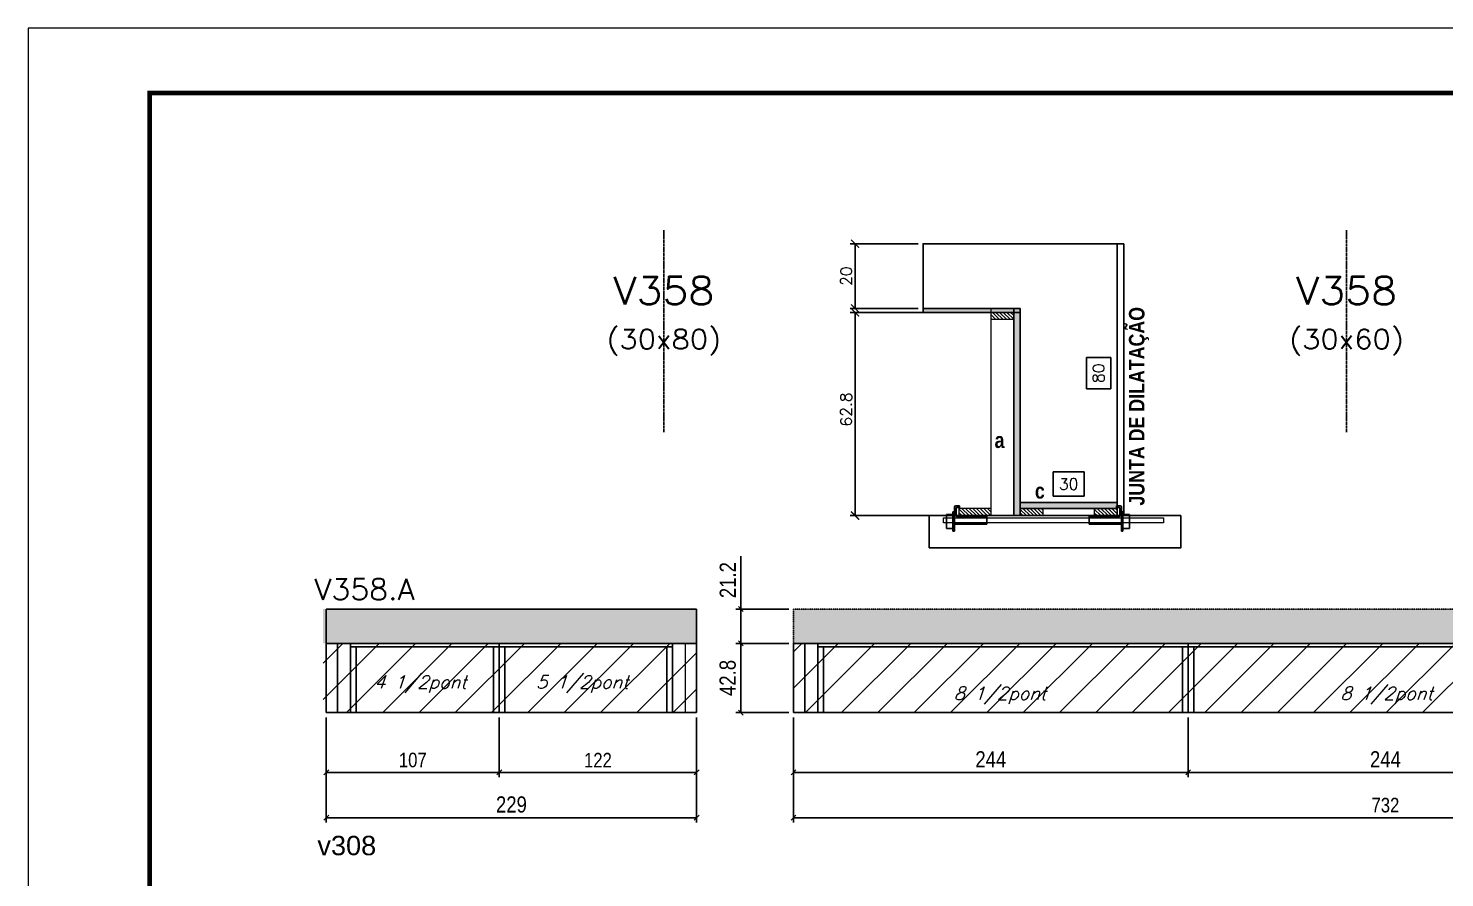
# Model space of a CAD drawing. Extents: x 137137 to 143418, y 10464 to 34486.
# Drawn here: x 141906 to 142782, y 29366 to 29891 of the extents above; entities that cross this region are included whole.
import ezdxf
from ezdxf.enums import TextEntityAlignment as Align

# ---------------------------------------------------------------- set-up
doc = ezdxf.new("R2010")
doc.units = 0
doc.linetypes.add('DASHED', pattern=[0.75, 0.5, -0.25])
doc.linetypes.add('HIDDEN', pattern=[0.375, 0.25, -0.125])
for name, color, linetype in [('5', 5, 'Continuous'), ('barrote', 251, 'Continuous'), ('COTA', 241, 'Continuous'), ('Cota Seção (2x)', 4, 'Continuous'), ('detalhes', 4, 'Continuous'), ('Painéis', 200, 'Continuous'), ('presilha', 1, 'Continuous'), ('SARR_2.2x7', 40, 'Continuous'), ('SARR_3.5x7', 81, 'Continuous'), ('texto', 7, 'Continuous'), ('Texto de Titulo', 7, 'Continuous'), ('Texto Qtd Sarr', 242, 'Continuous')]:
    doc.layers.add(name, color=color, linetype=linetype)
for name, color, linetype, lineweight in [('CONCRETO', 251, 'Continuous', 25), ('Escoras', 2, 'Continuous', 25), ('Folhas', 255, 'Continuous', 9), ('Hachura', 251, 'Continuous', 9), ('Madeira', 126, 'Continuous', 18), ('Sarr 2.2x7', 40, 'Continuous', 9), ('SARRAFO DE PRESSAO', 251, 'DASHED', 9), ('SCO-___-LAJ', 2, 'Continuous', 0), ('Texto Seção', 7, 'Continuous', 15)]:
    doc.layers.add(name, color=color, linetype=linetype, lineweight=lineweight)
doc.styles.add('COTA TECNICA', font='techl___.ttf', dxfattribs={"height": 10})
doc.styles.add('COTA TECNICA-50', font='techl___.ttf', dxfattribs={"height": 9})
doc.styles.add('REGUA-120', font='ROMANS.shx', dxfattribs={"height": 15})
doc.styles.add('Romans', font='romans.shx')
doc.styles.get("Standard").update_dxf_attribs({"font": 'arial.ttf'})
doc.styles.add('TECNICA', font='techb___.ttf', dxfattribs={"height": 10})
doc.dimstyles.new('COTA PAINEL-50', dxfattribs={"dimtxt": 9, "dimasz": 3, "dimexe": 3, "dimexo": 3, "dimgap": 3, "dimtad": 1, "dimdec": 1, "dimzin": 12, "dimdsep": 46, "dimtxsty": 'COTA TECNICA-50', "dimblk1": 'OBLIQUE', "dimblk2": 'OBLIQUE', "dimsah": 1, "dimcen": 0.9, "dimclrd": 4, "dimclre": 4, "dimclrt": 240, "dimadec": 1, "dimazin": 3, "dimtfac": 1, "dimtdec": 1, "dimtmove": 0, "dimatfit": 3, "dimfxl": 1, "dimtolj": 1, "dimtzin": 12, "dimarcsym": 0})
doc.dimstyles.new('Cota Seção (2x)', dxfattribs={"dimtxt": 7, "dimasz": 5, "dimexe": 3, "dimexo": 3, "dimgap": 2, "dimtad": 3, "dimdec": 1, "dimlfac": 0.5, "dimzin": 12, "dimdsep": 46, "dimtxsty": 'Romans', "dimblk": 'ARCHTICK', "dimcen": 0, "dimclrd": 4, "dimclre": 4, "dimclrt": 1, "dimadec": 1, "dimazin": 3, "dimtfac": 1, "dimtdec": 1, "dimtmove": 0, "dimatfit": 3, "dimldrblk": 'OBLIQUE', "dimfxl": 1, "dimtolj": 1, "dimtzin": 12, "dimarcsym": 0})
doc.dimstyles.new('Cota Seção interna', dxfattribs={"dimtxt": 7, "dimasz": 6, "dimexe": 0.18, "dimexo": 2, "dimgap": -4, "dimtad": 3, "dimdec": 1, "dimlfac": 0.5, "dimzin": 12, "dimdsep": 46, "dimtxsty": 'Romans', "dimblk": 'ARCHTICK', "dimcen": 0.09, "dimse1": 1, "dimse2": 1, "dimsd1": 1, "dimsd2": 1, "dimclrd": 180, "dimclre": 5, "dimclrt": 1, "dimadec": 0, "dimazin": 3, "dimtfac": 1, "dimtdec": 1, "dimtofl": 0, "dimtmove": 0, "dimatfit": 3, "dimldrblk": 'ARCHTICK', "dimfxl": 1, "dimtolj": 1, "dimtzin": 0, "dimarcsym": 0})
doc.dimstyles.new('PAINEL', dxfattribs={"dimtxt": 10, "dimasz": 3, "dimexe": 3, "dimexo": 3, "dimgap": 3, "dimtad": 1, "dimdec": 1, "dimzin": 12, "dimdsep": 46, "dimtxsty": 'COTA TECNICA', "dimblk1": 'OBLIQUE', "dimblk2": 'OBLIQUE', "dimsah": 1, "dimcen": 0.9, "dimclrd": 4, "dimclre": 4, "dimclrt": 240, "dimadec": 1, "dimazin": 3, "dimtfac": 1, "dimtdec": 1, "dimtmove": 0, "dimatfit": 3, "dimfxl": 1, "dimtolj": 1, "dimtzin": 12, "dimarcsym": 0})
pattern_1 = [(45, (4858.555, -1194.145), (-11.2253202, 11.2253202), [])]

# ---------------------------------------------------------------- blocks, each defined once
blk = doc.blocks.new('9999999999')
at = {"layer": 'Folhas'}
blk.add_lwpolyline([(98138.98, 34190.21), (99623.98, 34190.21), (99623.98, 35240.21), (98138.98, 35240.21)], close=True, dxfattribs=at)
at = {"layer": 'Folhas', "color": 30, "const_width": 3}
blk.add_lwpolyline([(98213.98, 34230.21), (99583.98, 34230.21), (99583.98, 35200.21), (98213.98, 35200.21)], close=True, dxfattribs=at)
blk = doc.blocks.new('titulo1')
at = {"layer": 'Defpoints', "color": 252, "linetype": 'HIDDEN', "ltscale": 2}
blk.add_line((0, 0), (0, 125), dxfattribs=at)
at = {"layer": 'Defpoints', "style": 'Romans', "oblique": 15}
blk.add_attdef('FOLHA', text='', height=10, dxfattribs=at).set_placement((0, 15.58), align=Align.MIDDLE_CENTER)
at = {"layer": 'Texto Qtd Sarr', "color": 3, "style": 'Romans', "oblique": 15}
for tag, height, p in [('TITULO', 17, (0, 71.45)), ('SEÇÃO', 12, (0, 41.55))]:
    blk.add_attdef(tag, text='', height=height, dxfattribs=at).set_placement(p, align=Align.MIDDLE_CENTER)
blk = doc.blocks.new('PRESILHA METÁLICA 1')
at = {"layer": 'presilha'}
for p, q in [((6, 15.5), (7.5, 15.5)), ((6, -2.5), (6, 15.5)), ((7.5, 10.6), (7.5, 19.9)), ((7.5, 15.5), (7.5, -2.5)), ((12, 21), (8.6, 21)), ((9, 11.6), (9, 18.9)), ((12, 19.5), (9.6, 19.5)), ((12, 21), (12, 19.5)), ((0, 13), (6, 13)), ((0, 13), (0, 0)), ((6, 0), (0, 0)), ((6, 13), (6, 0)), ((37.5, 4.1), (7.5, 4.1)), ((37.5, 11), (9.6, 11)), ((37.5, 11), (37.5, 4.1)), ((7.5, -2.5), (6, -2.5))]:
    blk.add_line(p, q, dxfattribs=at)
for centre, radius, start, end in [((8.6, 19.9), 1.14, 90, 180), ((9.6, 18.9), 0.57, 90, 180), ((9.6, 11.6), 0.57, 180, 270)]:
    blk.add_arc(centre, radius, start, end, dxfattribs=at)
blk = doc.blocks.new('*D572')
at = {"layer": 'Cota Seção (2x)', "color": 180, "lineweight": -2, "transparency": 16777216}
for p, q in [((142558.77, 29617.28), (142539.44, 29617.28)), ((142539.44, 29617.28), (142539.44, 29602.28)), ((142558.77, 29602.28), (142558.77, 29617.28)), ((142539.44, 29602.28), (142558.77, 29602.28))]:
    blk.add_line(p, q, dxfattribs=at)
at = {"layer": 'Defpoints', "color": 0, "transparency": 16777216}
for p in [(142579.12, 29598.28), (142519.12, 29590.28), (142579.12, 29590.28)]:
    blk.add_point(p, dxfattribs=at)
at = {"layer": 'Cota Seção (2x)', "color": 1, "transparency": 16777216, "insert": (142549.11, 29609.78), "char_height": 7, "attachment_point": 5, "style": 'Romans'}
blk.add_mtext('\\A1;30', dxfattribs=at)
blk = doc.blocks.new('_ArchTick')
at = {"color": 0, "linetype": 'ByBlock', "const_width": 0.15}
blk.add_lwpolyline([(-0.5, -0.5), (0.5, 0.5)], dxfattribs=at)
blk = doc.blocks.new('*D583')
at = {"layer": 'COTA', "color": 4, "lineweight": -2, "transparency": 16777216}
for p, q in [((142498.12, 29715.88), (142414.02, 29715.88)), ((142417.02, 29715.88), (142417.02, 29590.28)), ((142498.12, 29590.28), (142414.02, 29590.28))]:
    blk.add_line(p, q, dxfattribs=at)
at = {"layer": 'Defpoints', "color": 0, "transparency": 16777216}
for p in [(142501.12, 29715.88), (142417.02, 29590.28), (142501.12, 29590.28)]:
    blk.add_point(p, dxfattribs=at)
at = {"layer": 'COTA', "color": 4, "lineweight": -2, "transparency": 16777216, "xscale": 5, "yscale": 5, "zscale": 5}
for p, rotation in [((142417.02, 29715.88), 90), ((142417.02, 29590.28), 270)]:
    blk.add_blockref('_ArchTick', p, dxfattribs=dict(at, rotation=rotation))
at = {"layer": 'COTA', "color": 1, "transparency": 16777216, "insert": (142411.52, 29655.88), "char_height": 7, "attachment_point": 5, "rotation": 90, "style": 'Romans'}
blk.add_mtext('\\A1;62.8', dxfattribs=at)
blk = doc.blocks.new('_Oblique')
at = {"color": 0, "linetype": 'ByBlock', "lineweight": -2}
blk.add_line((-0.5, -0.5), (0.5, 0.5), dxfattribs=at)
blk = doc.blocks.new('*D584')
at = {"layer": 'COTA', "color": 4, "lineweight": -2, "transparency": 16777216}
for p, q in [((142456.12, 29758.28), (142414.02, 29758.28)), ((142417.02, 29758.28), (142417.02, 29718.28)), ((142456.12, 29718.28), (142414.02, 29718.28))]:
    blk.add_line(p, q, dxfattribs=at)
at = {"layer": 'Defpoints', "color": 0, "transparency": 16777216}
for p in [(142459.12, 29758.28), (142417.02, 29718.28), (142459.12, 29718.28)]:
    blk.add_point(p, dxfattribs=at)
at = {"layer": 'COTA', "color": 4, "lineweight": -2, "transparency": 16777216, "xscale": 5, "yscale": 5, "zscale": 5}
for p, rotation in [((142417.02, 29758.28), 90), ((142417.02, 29718.28), 270)]:
    blk.add_blockref('_ArchTick', p, dxfattribs=dict(at, rotation=rotation))
at = {"layer": 'COTA', "color": 1, "transparency": 16777216, "insert": (142411.52, 29738.28), "char_height": 7, "attachment_point": 5, "rotation": 90, "style": 'Romans'}
blk.add_mtext('\\A1;20', dxfattribs=at)
blk = doc.blocks.new('*D588')
at = {"layer": 'Cota Seção (2x)', "color": 180, "lineweight": -2, "transparency": 16777216}
for p, q in [((142575.12, 29687.95), (142560.12, 29687.95)), ((142560.12, 29687.95), (142560.12, 29668.62)), ((142575.12, 29668.62), (142575.12, 29687.95)), ((142560.12, 29668.62), (142575.12, 29668.62))]:
    blk.add_line(p, q, dxfattribs=at)
at = {"layer": 'Defpoints', "color": 0, "transparency": 16777216}
for p in [(142579.12, 29758.28), (142579.12, 29598.28), (142579.12, 29598.28)]:
    blk.add_point(p, dxfattribs=at)
at = {"layer": 'Cota Seção (2x)', "color": 1, "transparency": 16777216, "insert": (142567.62, 29678.28), "char_height": 7, "attachment_point": 5, "rotation": 90, "style": 'Romans'}
blk.add_mtext('\\A1;80', dxfattribs=at)
blk = doc.blocks.new('*D601')
at = {"layer": 'COTA', "color": 4, "linetype": 'ByBlock', "lineweight": -2, "transparency": 16777216}
for p, q in [((142378.96, 29465.52), (142378.96, 29428.56)), ((142622.96, 29465.52), (142622.96, 29428.56)), ((142378.96, 29431.56), (142622.96, 29431.56))]:
    blk.add_line(p, q, dxfattribs=at)
at = {"layer": 'Defpoints', "color": 0, "linetype": 'ByBlock', "transparency": 16777216}
for p in [(142378.96, 29468.52), (142622.96, 29468.52), (142622.96, 29431.56)]:
    blk.add_point(p, dxfattribs=at)
at = {"layer": 'COTA', "color": 4, "linetype": 'ByBlock', "lineweight": -2, "transparency": 16777216, "xscale": 3, "yscale": 3, "zscale": 3, "rotation": 180}
blk.add_blockref('_Oblique', (142378.96, 29431.56), dxfattribs=at)
at = {"layer": 'COTA', "color": 4, "linetype": 'ByBlock', "lineweight": -2, "transparency": 16777216, "xscale": 3, "yscale": 3, "zscale": 3}
blk.add_blockref('_Oblique', (142622.96, 29431.56), dxfattribs=at)
at = {"layer": 'COTA', "color": 240, "linetype": 'ByBlock', "transparency": 16777216, "insert": (142500.96, 29439.64), "char_height": 10, "attachment_point": 5, "style": 'COTA TECNICA'}
blk.add_mtext('\\A1;244', dxfattribs=at)
blk = doc.blocks.new('*D602')
at = {"layer": 'COTA', "color": 4, "linetype": 'ByBlock', "lineweight": -2, "transparency": 16777216}
for p, q in [((142622.96, 29465.52), (142622.96, 29428.56)), ((142866.96, 29465.52), (142866.96, 29428.56)), ((142622.96, 29431.56), (142866.96, 29431.56))]:
    blk.add_line(p, q, dxfattribs=at)
at = {"layer": 'Defpoints', "color": 0, "linetype": 'ByBlock', "transparency": 16777216}
for p in [(142622.96, 29468.52), (142866.96, 29468.52), (142866.96, 29431.56)]:
    blk.add_point(p, dxfattribs=at)
at = {"layer": 'COTA', "color": 4, "linetype": 'ByBlock', "lineweight": -2, "transparency": 16777216, "xscale": 3, "yscale": 3, "zscale": 3, "rotation": 180}
blk.add_blockref('_Oblique', (142622.96, 29431.56), dxfattribs=at)
at = {"layer": 'COTA', "color": 4, "linetype": 'ByBlock', "lineweight": -2, "transparency": 16777216, "xscale": 3, "yscale": 3, "zscale": 3}
blk.add_blockref('_Oblique', (142866.96, 29431.56), dxfattribs=at)
at = {"layer": 'COTA', "color": 240, "linetype": 'ByBlock', "transparency": 16777216, "insert": (142744.96, 29439.64), "char_height": 10, "attachment_point": 5, "style": 'COTA TECNICA'}
blk.add_mtext('\\A1;244', dxfattribs=at)
blk = doc.blocks.new('*D607')
at = {"layer": 'COTA', "color": 4, "linetype": 'ByBlock', "lineweight": -2, "transparency": 16777216}
for p, q in [((142375.96, 29511.32), (142343.36, 29511.32)), ((142346.36, 29468.52), (142346.36, 29511.32)), ((142375.96, 29468.52), (142343.36, 29468.52))]:
    blk.add_line(p, q, dxfattribs=at)
at = {"layer": 'Defpoints', "color": 0, "linetype": 'ByBlock', "transparency": 16777216}
for p in [(142346.36, 29511.32), (142378.96, 29511.32), (142378.96, 29468.52)]:
    blk.add_point(p, dxfattribs=at)
at = {"layer": 'COTA', "color": 4, "linetype": 'ByBlock', "lineweight": -2, "transparency": 16777216, "xscale": 3, "yscale": 3, "zscale": 3}
for p, rotation in [((142346.36, 29511.32), 90), ((142346.36, 29468.52), 270)]:
    blk.add_blockref('_Oblique', p, dxfattribs=dict(at, rotation=rotation))
at = {"layer": 'COTA', "color": 240, "linetype": 'ByBlock', "transparency": 16777216, "insert": (142338.26, 29489.92), "char_height": 10, "attachment_point": 5, "rotation": 90, "style": 'COTA TECNICA'}
blk.add_mtext('\\A1;42.8', dxfattribs=at)
blk = doc.blocks.new('*D608')
at = {"layer": 'COTA', "color": 4, "linetype": 'ByBlock', "lineweight": -2, "transparency": 16777216}
for p, q in [((142346.36, 29532.52), (142346.36, 29565.25)), ((142375.96, 29532.52), (142343.36, 29532.52)), ((142346.36, 29511.32), (142346.36, 29532.52)), ((142375.96, 29511.32), (142343.36, 29511.32))]:
    blk.add_line(p, q, dxfattribs=at)
at = {"layer": 'Defpoints', "color": 0, "linetype": 'ByBlock', "transparency": 16777216}
for p in [(142346.36, 29532.52), (142378.96, 29532.52), (142378.96, 29511.32)]:
    blk.add_point(p, dxfattribs=at)
at = {"layer": 'COTA', "color": 4, "linetype": 'ByBlock', "lineweight": -2, "transparency": 16777216, "xscale": 3, "yscale": 3, "zscale": 3}
for p, rotation in [((142346.36, 29532.52), 90), ((142346.36, 29511.32), 270)]:
    blk.add_blockref('_Oblique', p, dxfattribs=dict(at, rotation=rotation))
at = {"layer": 'COTA', "color": 240, "linetype": 'ByBlock', "transparency": 16777216, "insert": (142338.3, 29550.38), "char_height": 10, "attachment_point": 5, "rotation": 90, "style": 'COTA TECNICA'}
blk.add_mtext('\\A1;21.2', dxfattribs=at)
blk = doc.blocks.new('*D578')
at = {"layer": 'COTA', "color": 4, "linetype": 'ByBlock', "lineweight": -2, "transparency": 16777216}
for p, q in [((142090.02, 29465.52), (142090.02, 29400.56)), ((142319.02, 29465.52), (142319.02, 29400.56)), ((142090.02, 29403.56), (142319.02, 29403.56))]:
    blk.add_line(p, q, dxfattribs=at)
at = {"layer": 'Defpoints', "color": 0, "linetype": 'ByBlock', "transparency": 16777216}
for p in [(142090.02, 29468.52), (142319.02, 29468.52), (142319.02, 29403.56)]:
    blk.add_point(p, dxfattribs=at)
at = {"layer": 'COTA', "color": 4, "linetype": 'ByBlock', "lineweight": -2, "transparency": 16777216, "xscale": 3, "yscale": 3, "zscale": 3, "rotation": 180}
blk.add_blockref('_Oblique', (142090.02, 29403.56), dxfattribs=at)
at = {"layer": 'COTA', "color": 4, "linetype": 'ByBlock', "lineweight": -2, "transparency": 16777216, "xscale": 3, "yscale": 3, "zscale": 3}
blk.add_blockref('_Oblique', (142319.02, 29403.56), dxfattribs=at)
at = {"layer": 'COTA', "color": 240, "linetype": 'ByBlock', "transparency": 16777216, "insert": (142204.52, 29411.65), "char_height": 10, "attachment_point": 5, "style": 'COTA TECNICA'}
blk.add_mtext('\\A1;229', dxfattribs=at)
blk = doc.blocks.new('*D579')
at = {"layer": 'Defpoints', "color": 0, "linetype": 'ByBlock', "transparency": 16777216}
for p in [(142197.02, 29468.52), (142319.02, 29468.52), (142197.02, 29431.56)]:
    blk.add_point(p, dxfattribs=at)
at = {"layer": 'Escoras', "color": 4, "linetype": 'ByBlock', "lineweight": -2, "transparency": 16777216}
for p, q in [((142197.02, 29465.52), (142197.02, 29428.56)), ((142319.02, 29465.52), (142319.02, 29428.56)), ((142319.02, 29431.56), (142197.02, 29431.56))]:
    blk.add_line(p, q, dxfattribs=at)
at = {"layer": 'Escoras', "color": 4, "linetype": 'ByBlock', "lineweight": -2, "transparency": 16777216, "xscale": 3, "yscale": 3, "zscale": 3, "rotation": 180}
blk.add_blockref('_Oblique', (142197.02, 29431.56), dxfattribs=at)
at = {"layer": 'Escoras', "color": 4, "linetype": 'ByBlock', "lineweight": -2, "transparency": 16777216, "xscale": 3, "yscale": 3, "zscale": 3}
blk.add_blockref('_Oblique', (142319.02, 29431.56), dxfattribs=at)
at = {"layer": 'Escoras', "color": 240, "linetype": 'ByBlock', "transparency": 16777216, "insert": (142258.02, 29439.12), "char_height": 9, "attachment_point": 5, "style": 'COTA TECNICA-50'}
blk.add_mtext('\\A1;122', dxfattribs=at)
blk = doc.blocks.new('*D580')
at = {"layer": 'Defpoints', "color": 0, "linetype": 'ByBlock', "transparency": 16777216}
for p in [(142090.02, 29468.52), (142197.02, 29468.52), (142197.02, 29431.56)]:
    blk.add_point(p, dxfattribs=at)
at = {"layer": 'Escoras', "color": 4, "linetype": 'ByBlock', "lineweight": -2, "transparency": 16777216}
for p, q in [((142090.02, 29465.52), (142090.02, 29428.56)), ((142197.02, 29465.52), (142197.02, 29428.56)), ((142090.02, 29431.56), (142197.02, 29431.56))]:
    blk.add_line(p, q, dxfattribs=at)
at = {"layer": 'Escoras', "color": 4, "linetype": 'ByBlock', "lineweight": -2, "transparency": 16777216, "xscale": 3, "yscale": 3, "zscale": 3, "rotation": 180}
blk.add_blockref('_Oblique', (142090.02, 29431.56), dxfattribs=at)
at = {"layer": 'Escoras', "color": 4, "linetype": 'ByBlock', "lineweight": -2, "transparency": 16777216, "xscale": 3, "yscale": 3, "zscale": 3}
blk.add_blockref('_Oblique', (142197.02, 29431.56), dxfattribs=at)
at = {"layer": 'Escoras', "color": 240, "linetype": 'ByBlock', "transparency": 16777216, "insert": (142143.52, 29439.16), "char_height": 9, "attachment_point": 5, "style": 'COTA TECNICA-50'}
blk.add_mtext('\\A1;107', dxfattribs=at)
blk = doc.blocks.new('*D581')
at = {"layer": 'Defpoints', "color": 0, "linetype": 'ByBlock', "transparency": 16777216}
for p in [(142378.96, 29468.52), (143110.96, 29468.52), (143110.96, 29403.56)]:
    blk.add_point(p, dxfattribs=at)
at = {"layer": 'Escoras', "color": 4, "linetype": 'ByBlock', "lineweight": -2, "transparency": 16777216}
for p, q in [((142378.96, 29465.52), (142378.96, 29400.56)), ((143110.96, 29465.52), (143110.96, 29400.56)), ((142378.96, 29403.56), (143110.96, 29403.56))]:
    blk.add_line(p, q, dxfattribs=at)
at = {"layer": 'Escoras', "color": 4, "linetype": 'ByBlock', "lineweight": -2, "transparency": 16777216, "xscale": 3, "yscale": 3, "zscale": 3, "rotation": 180}
blk.add_blockref('_Oblique', (142378.96, 29403.56), dxfattribs=at)
at = {"layer": 'Escoras', "color": 4, "linetype": 'ByBlock', "lineweight": -2, "transparency": 16777216, "xscale": 3, "yscale": 3, "zscale": 3}
blk.add_blockref('_Oblique', (143110.96, 29403.56), dxfattribs=at)
at = {"layer": 'Escoras', "color": 240, "linetype": 'ByBlock', "transparency": 16777216, "insert": (142744.96, 29411.26), "char_height": 9, "attachment_point": 5, "style": 'COTA TECNICA-50'}
blk.add_mtext('\\A1;732', dxfattribs=at)

msp = doc.modelspace()

# ---------------------------------------------------------------- hatches: boundary and pattern name
at = {"layer": 'COTA', "linetype": 'ByBlock'}
h = msp.add_hatch(dxfattribs=at)
h.set_pattern_fill('AR-CONC', color=256, scale=0.03)
h.set_pattern_definition([(50, (14418.6567, 2700.3403), (5.46554007, -0.47817257), [0.5715, -6.2865]), (355, (14418.6567, 2700.3403), (-1.05730264, 5.73170536), [0.4572, -5.02921753]), (100.4514447, (14419.112, 2700.3005), (4.40823741, 5.25353256), [0.48570026, -5.34270734]), (46.1842, (14418.657, 2701.864), (8.13237123, -1.26126984), [0.85725, -9.42975]), (96.6355576, (14419.334, 2701.759), (7.122124, 7.42278374), [0.7285507, -8.01406824]), (351.184151, (14418.657, 2701.864), (7.122124, 7.42278374), [0.685799, -7.54379196]), (21, (14419.4187, 2701.4833), (4.54843174, -3.06795595), [0.5715, -6.2865]), (326, (14419.4187, 2701.4833), (1.85406085, 5.52563898), [0.4572, -5.0292]), (71.451445, (14419.7977, 2701.2277), (6.40249258, 2.45768307), [0.48570026, -5.34269813]), (37.5, (14418.6567, 2700.3403), (0.092658098, 2.536651166), [0, -4.96824, 0, -5.1054, 0, -5.04825]), (7.5, (14418.6567, 2700.3403), (2.004589875, 3.005417245), [0, -2.91084, 0, -4.85394, 0, -1.92405]), (327.5, (14416.9574, 2700.3403), (4.067717855, -0.17186232), [0, -1.905, 0, -5.9436, 0, -7.8867]), (317.5, (14416.1954, 2700.3403), (4.44387544, 0.76279473), [0, -2.4765, 0, -3.94716, 0, -5.6007])])
h.paths.add_polyline_path([(142088.02, 29511.32), (142088.02, 29532.52), (142319.02, 29532.52), (142319.02, 29511.32)])
h = msp.add_hatch(dxfattribs=at)
h.set_pattern_fill('AR-CONC', color=256, scale=0.03)
h.set_pattern_definition([(50, (14070.7427, 2936.0744), (5.46554007, -0.47817257), [0.5715, -6.2865]), (355, (14070.7427, 2936.0744), (-1.05730264, 5.73170536), [0.4572, -5.02921753]), (100.4514447, (14071.198, 2936.0345), (4.40823741, 5.25353256), [0.48570026, -5.34270734]), (46.1842, (14070.7427, 2937.5984), (8.13237123, -1.26126984), [0.85725, -9.42975]), (96.6355576, (14071.42, 2937.493), (7.122124, 7.42278374), [0.7285507, -8.01406824]), (351.184151, (14070.743, 2937.598), (7.122124, 7.42278374), [0.685799, -7.54379196]), (21, (14071.5047, 2937.2174), (4.54843174, -3.06795595), [0.5715, -6.2865]), (326, (14071.5047, 2937.2174), (1.85406085, 5.52563898), [0.4572, -5.0292]), (71.451445, (14071.8837, 2936.9617), (6.40249258, 2.45768307), [0.48570026, -5.34269813]), (37.5, (14070.7427, 2936.0744), (0.092658098, 2.536651166), [0, -4.96824, 0, -5.1054, 0, -5.04825]), (7.5, (14070.7427, 2936.0744), (2.004589875, 3.005417245), [0, -2.91084, 0, -4.85394, 0, -1.92405]), (327.5, (14069.0434, 2936.0744), (4.067717855, -0.17186232), [0, -1.905, 0, -5.9436, 0, -7.8867]), (317.5, (14068.2814, 2936.0744), (4.44387544, 0.76279473), [0, -2.4765, 0, -3.94716, 0, -5.6007])])
h.paths.add_polyline_path([(142965.96, 29490.52), (142965.96, 29511.32), (142378.96, 29511.32), (142378.96, 29532.52), (142965.96, 29532.52), (143110.96, 29532.52), (143110.96, 29490.52), (143084.96, 29490.52)])
at = {"layer": 'Hachura'}
h = msp.add_hatch(color=256, dxfattribs=at)
h.dxf.hatch_style = 1
h.paths.add_polyline_path([(142519.12, 29715.88), (142519.12, 29718.28), (142459.12, 29718.28), (142459.12, 29715.88)])
h = msp.add_hatch(color=256, dxfattribs=at)
h.dxf.hatch_style = 1
h.paths.add_polyline_path([(142519.12, 29718.28), (142515.12, 29718.28), (142515.12, 29590.28), (142519.12, 29590.28)])
h = msp.add_hatch(dxfattribs=at)
h.set_pattern_fill('ANSI31', color=256, scale=0.5, angle=270, style=0)
h.set_pattern_definition([(315, (165406.943, 21408.2394), (1.12253202, 1.12253202), [])])
h.paths.add_polyline_path([(142501.12, 29711.48), (142501.12, 29715.88), (142515.12, 29715.88), (142515.12, 29711.48)])
h = msp.add_hatch(dxfattribs=at)
h.set_pattern_fill('ANSI31', color=256, scale=0.5, angle=270, style=0)
h.set_pattern_definition([(315, (165372.943, 21360.6394), (1.12253202, 1.12253202), [])])
h.paths.add_polyline_path([(142501.12, 29590.28), (142501.12, 29594.68), (142481.12, 29594.68), (142481.12, 29590.28)])
h = msp.add_hatch(color=256, dxfattribs=at)
h.dxf.hatch_style = 1
h.paths.add_polyline_path([(142519.12, 29594.68), (142519.12, 29598.28), (142579.09, 29598.28), (142579.09, 29594.68)])
h = msp.add_hatch(dxfattribs=at)
h.set_pattern_fill('ANSI31', color=256, scale=0.5, angle=270, style=0)
h.set_pattern_definition([(315, (165475.745, 21360.6394), (1.12253202, 1.12253202), [])])
h.paths.add_polyline_path([(142519.12, 29590.28), (142519.12, 29594.68), (142533.12, 29594.68), (142533.12, 29590.28)])
h = msp.add_hatch(dxfattribs=at)
h.set_pattern_fill('ANSI31', color=256, scale=0.5, angle=270, style=0)
h.set_pattern_definition([(315, (165521.7081, 21360.6394), (1.12253202, 1.12253202), [])])
h.paths.add_polyline_path([(142565.09, 29590.28), (142565.09, 29594.68), (142579.09, 29594.68), (142579.09, 29590.28)])
at = {"layer": 'Hachura', "linetype": 'ByBlock'}
h = msp.add_hatch(dxfattribs=at)
h.set_pattern_fill('ANSI31', color=256, scale=5)
h.set_pattern_definition([(45, (14418.657, 2700.34), (-11.2253202, 11.2253202), [])])
h.paths.add_polyline_path([(142088.02, 29468.52), (142088.02, 29511.32), (142319.02, 29511.32), (142319.02, 29468.52)])
h = msp.add_hatch(dxfattribs=at)
h.set_pattern_fill('ANSI31', color=256, scale=5)
h.set_pattern_definition(pattern_1)
h.paths.add_polyline_path([(142622.96, 29468.52), (142622.96, 29511.32), (142378.96, 29511.32), (142378.96, 29468.52)])
h = msp.add_hatch(dxfattribs=at)
h.set_pattern_fill('ANSI31', color=256, scale=5)
h.set_pattern_definition(pattern_1)
h.paths.add_polyline_path([(142866.96, 29468.52), (142866.96, 29511.32), (142622.96, 29511.32), (142622.96, 29468.52)])

# ---------------------------------------------------------------- linework, layer by layer
at = {"layer": 'barrote'}
msp.add_lwpolyline([(142462.76, 29570.28), (142618.41, 29570.28), (142618.41, 29590.28), (142462.76, 29590.28)], close=True, dxfattribs=at)
at = {"layer": 'CONCRETO'}
for p, q in [((142579.12, 29590.28), (142579.12, 29758.28)), ((142579.12, 29758.28), (142583.12, 29758.28)), ((142583.12, 29590.28), (142583.12, 29758.28))]:
    msp.add_line(p, q, dxfattribs=at)
msp.add_lwpolyline([(142519.12, 29718.28), (142519.12, 29594.68), (142519.12, 29594.68), (142519.12, 29598.28), (142579.12, 29598.28), (142579.12, 29718.28), (142579.12, 29718.28), (142579.12, 29758.28), (142579.12, 29758.28), (142579.12, 29758.28), (142519.12, 29758.28), (142459.12, 29758.28), (142459.12, 29718.28)], dxfattribs=at)
at = {"layer": 'COTA', "linetype": 'ByBlock'}
for p, q in [((142090.02, 29532.52), (142319.02, 29532.52)), ((142090.02, 29511.32), (142090.02, 29532.52)), ((142319.02, 29511.32), (142319.02, 29532.52))]:
    msp.add_line(p, q, dxfattribs=at)
at = {"layer": 'COTA', "linetype": 'DASHED', "ltscale": 0.3}
for p, q in [((142378.96, 29532.52), (142965.96, 29532.52)), ((142378.96, 29511.32), (142378.96, 29532.52))]:
    msp.add_line(p, q, dxfattribs=at)
at = {"layer": 'Madeira'}
for points in [[(142501.12, 29718.28), (142515.12, 29718.28), (142515.12, 29590.28), (142501.12, 29590.28)], [(142501.12, 29711.48), (142501.12, 29715.88), (142515.12, 29715.88), (142515.12, 29711.48)], [(142501.12, 29590.28), (142501.12, 29594.68), (142481.12, 29594.68), (142481.12, 29590.28)], [(142519.12, 29590.28), (142519.12, 29594.68), (142533.12, 29594.68), (142533.12, 29590.28)], [(142565.09, 29590.28), (142565.09, 29594.68), (142579.09, 29594.68), (142579.09, 29590.28)]]:
    msp.add_lwpolyline(points, close=True, dxfattribs=at)
at = {"layer": 'Painéis', "linetype": 'ByBlock'}
for p, q in [((142090.02, 29511.32), (142319.02, 29511.32)), ((142090.02, 29511.32), (142090.02, 29468.52)), ((142197.02, 29511.32), (142197.02, 29468.52)), ((142319.02, 29511.32), (142319.02, 29468.52)), ((142319.02, 29511.32), (142319.02, 29468.52)), ((142378.96, 29511.32), (142965.96, 29511.32)), ((142378.96, 29511.32), (142378.96, 29468.52)), ((142622.96, 29511.32), (142622.96, 29468.52)), ((142090.02, 29468.52), (142319.02, 29468.52)), ((142378.96, 29468.52), (142965.96, 29468.52))]:
    msp.add_line(p, q, dxfattribs=at)
at = {"layer": 'Painéis'}
for points in [[(142519.12, 29715.88), (142519.12, 29718.28), (142459.12, 29718.28), (142459.12, 29715.88)], [(142519.12, 29718.28), (142515.12, 29718.28), (142515.12, 29590.28), (142519.12, 29590.28)], [(142519.12, 29594.68), (142519.12, 29598.28), (142579.09, 29598.28), (142579.09, 29594.68)]]:
    msp.add_lwpolyline(points, close=True, dxfattribs=at)
at = {"layer": 'Sarr 2.2x7'}
msp.add_line((142312.02, 29511.32), (142312.02, 29468.52), dxfattribs=at)
at = {"layer": 'SARR_2.2x7', "linetype": 'Continuous'}
for p, q in [((142097.02, 29511.32), (142097.02, 29468.52)), ((142105.02, 29509.12), (142105.02, 29511.32)), ((142105.02, 29509.12), (142304.02, 29509.12)), ((142304.02, 29509.12), (142304.02, 29511.32)), ((142385.95, 29511.32), (142385.95, 29468.52)), ((142393.95, 29509.12), (142393.95, 29511.32)), ((142393.95, 29509.12), (142622.95, 29509.12)), ((142622.96, 29509.12), (142866.96, 29509.12))]:
    msp.add_line(p, q, dxfattribs=at)
at = {"layer": 'SARR_3.5x7'}
for p, q in [((142105.02, 29509.12), (142105.02, 29468.52)), ((142108.52, 29509.12), (142108.52, 29468.52)), ((142193.48, 29509.12), (142193.48, 29468.52)), ((142200.48, 29509.12), (142200.48, 29468.52)), ((142300.52, 29468.52), (142300.52, 29509.12)), ((142304.02, 29468.52), (142304.02, 29509.12)), ((142393.95, 29509.12), (142393.95, 29468.52)), ((142397.45, 29509.12), (142397.45, 29468.52)), ((142619.41, 29509.12), (142619.41, 29468.52)), ((142626.41, 29509.12), (142626.41, 29468.52))]:
    msp.add_line(p, q, dxfattribs=at)
at = {"layer": 'SCO-___-LAJ', "color": 1}
msp.add_lwpolyline([(142471.76, 29588.95), (142607.74, 29588.95), (142607.74, 29585.75), (142471.76, 29585.75)], close=True, dxfattribs=at)

# ---------------------------------------------------------------- block references
at = {"layer": 'presilha', "yscale": 0.6666666666666666, "zscale": 0.6666666666666666}
for p, xscale in [((142473.55, 29582.32), 0.6666666666666666), ((142586.67, 29582.32), -0.6666666666666666)]:
    msp.add_blockref('PRESILHA METÁLICA 1', p, dxfattribs=dict(at, xscale=xscale))
at = {"layer": 'SARRAFO DE PRESSAO', "color": 6, "linetype": 'ByBlock'}
msp.add_blockref('9999999999', (43766.81, -5348.73), dxfattribs=at)
at = {"layer": 'Texto Seção'}
ref = msp.add_blockref('titulo1', (142298.74, 29641.81), dxfattribs=at)
ref.add_attrib('TITULO', 'V358', dxfattribs={"layer": 'Texto de Titulo', "color": 7, "height": 17, "style": 'Romans', "width": 1.1}).set_placement((142298.74, 29729.31), align=Align.MIDDLE_CENTER)
ref.add_attrib('SEÇÃO', '(30x80)', dxfattribs={"layer": 'Texto de Titulo', "color": 7, "height": 12, "style": 'Romans', "width": 1.1}).set_placement((142298.74, 29699.31), align=Align.MIDDLE_CENTER)
ref = msp.add_blockref('titulo1', (142720.89, 29641.81), dxfattribs=at)
ref.add_attrib('TITULO', 'V358', dxfattribs={"layer": 'Texto de Titulo', "color": 7, "height": 17, "style": 'Romans', "width": 1.1}).set_placement((142720.89, 29729.31), align=Align.MIDDLE_CENTER)
ref.add_attrib('SEÇÃO', '(30x60)', dxfattribs={"layer": 'Texto de Titulo', "color": 7, "height": 12, "style": 'Romans', "width": 1.1}).set_placement((142720.89, 29699.31), align=Align.MIDDLE_CENTER)

# ---------------------------------------------------------------- texts
at = {"layer": '5', "linetype": 'Continuous'}
msp.add_text('v308', height=12, rotation=359.99996, dxfattribs=at).set_placement((142084.55, 29380.34))
at = {"layer": 'detalhes', "style": 'TECNICA'}
msp.add_text('JUNTA DE DILATAÇÃO', height=9.6, rotation=90, dxfattribs=at).set_placement((142595.97, 29596.48))
for s, p in [('a', (142503.29, 29632.08)), ('c', (142528.2, 29600.78))]:
    msp.add_text(s, height=9.6, dxfattribs=at).set_placement(p)
at = {"layer": 'texto', "color": 2, "char_height": 8, "attachment_point": 5, "style": 'Romans'}
for s, insert in [('{\\Q19;\\C256;4 1/2pont}', (142148.21, 29486.04)), ('{\\Q19;\\C256;5 1/2pont}', (142248.33, 29486.04)), ('{\\Q19;\\C256;8 1/2pont}', (142506.59, 29479.07)), ('{\\Q19;\\C256;8 1/2pont}', (142745.65, 29479.07))]:
    msp.add_mtext(s, dxfattribs=dict(at, insert=insert))
at = {"layer": 'Texto Seção', "style": 'REGUA-120', "width": 1.05}
msp.add_text('V358.A', height=13, dxfattribs=at).set_placement((142082.63, 29538.23))

# ---------------------------------------------------------------- dimensions: what is measured, and where the dimension line sits
at = {"layer": 'COTA'}
dim = msp.add_linear_dim(base=(142417.02, 29718.28), p1=(142459.12, 29758.28), p2=(142459.12, 29718.28), angle=90, dimstyle='Cota Seção (2x)', dxfattribs=at)
dim.commit()
dim.dimension.update_dxf_attribs({"geometry": '*D584', "text_midpoint": (142411.52, 29738.28)})
dim = msp.add_linear_dim(base=(142417.02, 29590.28), p1=(142501.12, 29715.88), p2=(142501.12, 29590.28), angle=90, dimstyle='Cota Seção (2x)', dxfattribs=at)
dim.commit()
dim.dimension.update_dxf_attribs({"geometry": '*D583', "text_midpoint": (142417.02, 29655.88), "dimtype": 160})
at = {"layer": 'COTA', "linetype": 'ByBlock'}
for base, p1, p2, picture, middle in [((142346.36, 29532.52), (142378.96, 29511.32), (142378.96, 29532.52), '*D608', (142338.3, 29550.38)), ((142346.36, 29511.32), (142378.96, 29468.52), (142378.96, 29511.32), '*D607', (142338.26, 29489.92))]:
    dim = msp.add_linear_dim(base=base, p1=p1, p2=p2, angle=90, dimstyle='PAINEL', dxfattribs=at)
    dim.commit()
    dim.dimension.update_dxf_attribs({"geometry": picture, "text_midpoint": middle})
for base, p1, p2, picture, middle in [((142319.02, 29403.56), (142090.02, 29468.52), (142319.02, 29468.52), '*D578', (142204.52, 29411.65)), ((142866.96, 29431.56), (142622.96, 29468.52), (142866.96, 29468.52), '*D602', (142744.96, 29439.64))]:
    dim = msp.add_linear_dim(base=base, p1=p1, p2=p2, dimstyle='PAINEL', override={"dimtmove": 1}, dxfattribs=at)
    dim.commit()
    dim.dimension.update_dxf_attribs({"geometry": picture, "text_midpoint": middle})
dim = msp.add_linear_dim(base=(142622.96, 29431.56), p1=(142378.96, 29468.52), p2=(142622.96, 29468.52), dimstyle='PAINEL', dxfattribs=at)
dim.commit()
dim.dimension.update_dxf_attribs({"geometry": '*D601', "text_midpoint": (142500.96, 29439.64)})
at = {"layer": 'Cota Seção (2x)'}
dim = msp.add_linear_dim(base=(142579.12, 29598.28), p1=(142579.12, 29758.28), p2=(142579.12, 29598.28), angle=90, dimstyle='Cota Seção interna', dxfattribs=at)
dim.commit()
dim.dimension.update_dxf_attribs({"geometry": '*D588', "text_midpoint": (142567.62, 29678.28)})
dim = msp.add_linear_dim(base=(142579.12, 29598.28), p1=(142519.12, 29590.28), p2=(142579.12, 29590.28), dimstyle='Cota Seção interna', dxfattribs=at)
dim.commit()
dim.dimension.update_dxf_attribs({"geometry": '*D572', "text_midpoint": (142549.11, 29598.28), "dimtype": 160})
at = {"layer": 'Escoras', "linetype": 'ByBlock'}
for p1, picture, middle in [((142090.02, 29468.52), '*D580', (142143.52, 29439.16)), ((142319.02, 29468.52), '*D579', (142258.02, 29439.12))]:
    dim = msp.add_linear_dim(base=(142197.02, 29431.56), p1=p1, p2=(142197.02, 29468.52), angle=180, dimstyle='COTA PAINEL-50', override={"dimarcsym": 1}, dxfattribs=at)
    dim.commit()
    dim.dimension.update_dxf_attribs({"geometry": picture, "text_midpoint": middle})
dim = msp.add_linear_dim(base=(143110.96, 29403.56), p1=(142378.96, 29468.52), p2=(143110.96, 29468.52), dimstyle='COTA PAINEL-50', override={"dimarcsym": 1}, dxfattribs=at)
dim.commit()
dim.dimension.update_dxf_attribs({"geometry": '*D581', "text_midpoint": (142744.96, 29411.26)})

doc.saveas('drawing.dxf')
